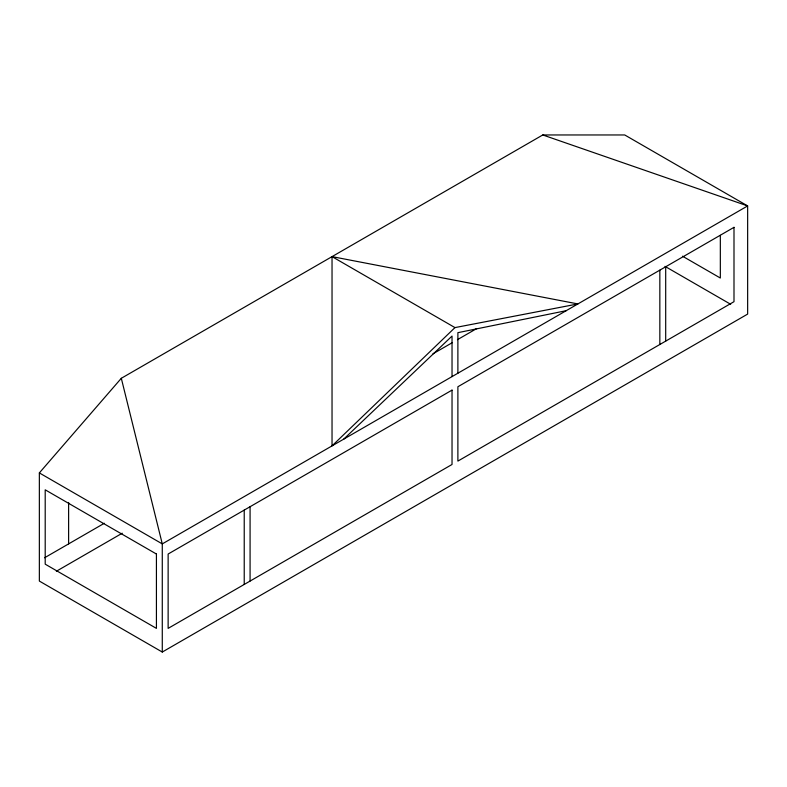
<?xml version="1.0" encoding="UTF-8"?>
<svg xmlns="http://www.w3.org/2000/svg" width="787" height="787" viewBox="0 0 787 787"><rect width="100%" height="100%" fill="white"/><g stroke="black" fill="none" stroke-linecap="round" stroke-linejoin="round"><path stroke-width="1.18" d="M39.35 472.918L121.306 378.291L542.774 134.961L624.721 134.961L747.65 205.928L747.65 314.082L162.279 652.039L39.35 581.072L39.35 472.918L162.279 543.896L747.65 205.928L542.774 134.961M454.965 327.599L332.035 445.885L332.035 256.621L577.894 303.939L454.965 327.599L332.035 256.621M343.742 439.126L452.033 336.049L452.033 376.599M44.574 557.776L104.337 523.266M56.359 571.254L122.251 533.202M432.968 353.816L452.122 342.758M457.444 339.679L476.607 328.622M566.187 310.698L457.886 332.665L457.886 373.225M682.506 256.198L720.331 278.027L720.331 235.372M664.995 266.36L730.69 304.294M121.306 378.291L162.279 543.896L162.279 652.039M665.694 266.763L665.694 341.115M659.84 270.148L659.84 344.499M250.079 506.72L250.079 581.072M244.226 510.094L244.226 584.446M68.617 502.45L68.617 543.896M452.033 390.116L168.133 554.028L168.133 628.38L452.033 464.478L452.033 390.116M733.996 227.335L457.886 386.742L457.886 461.093L733.996 301.687L733.996 227.335M156.426 554.028L45.203 489.819L45.203 564.171L156.426 628.38L156.426 554.028"/></g></svg>
